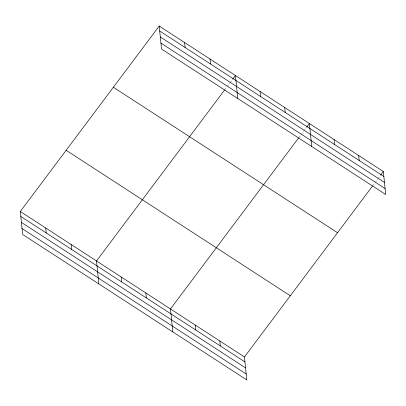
<?xml version="1.0" encoding="UTF-8"?>
<svg xmlns="http://www.w3.org/2000/svg" width="406" height="406" viewBox="0 0 406 406"><rect width="100%" height="100%" fill="white"/><g stroke="black" fill="none" stroke-linecap="round" stroke-linejoin="round"><path stroke-width="0.3" stroke-dasharray="2.03 1.52" d="M224.985 89.457L226.847 86.965M227.223 86.468L229.832 82.986M230.202 82.489L232.44 79.505M298.958 137.461L300.821 134.975M301.196 134.477L303.429 131.493M303.805 130.996L306.413 127.514M372.931 185.471L374.794 182.984M375.169 182.487L377.778 179.005M378.148 178.508L380.386 175.524"/><path stroke-width="0.61" d="M372.561 185.968L244.463 356.975L246.797 379.94L22.634 234.46L20.3 211.496L159.203 26.06L383.365 171.54L385.7 194.504L161.537 49.024L159.203 26.06M224.614 89.954L96.516 260.957L98.846 283.921M232.811 79.008L235.419 75.526L237.754 98.491M298.588 137.959L170.49 308.966L172.824 331.93M306.784 127.017L309.392 123.536L311.727 146.495M380.757 175.027L383.365 171.54M159.71 31.023L383.873 176.503M160.314 36.961L384.477 182.446M160.933 43.082L385.096 188.567M113.365 87.254L337.528 232.734M66.137 150.301L290.3 295.781M20.3 211.496L244.463 356.975M20.802 216.454L244.965 361.939M21.406 222.397L245.569 367.877M22.031 228.517L246.193 373.997M358.711 155.539L359.214 160.502M334.052 139.537L334.554 144.495M284.738 107.529L285.24 112.492M260.079 91.528L260.581 96.491M210.014 59.037L210.521 63.996M219.803 340.974L220.311 345.932M184.608 42.549L185.116 47.512M195.149 324.967L195.651 329.931M145.83 292.965L146.333 297.923M121.171 276.963L121.678 281.921M71.111 244.468L71.613 249.431M45.705 227.984L46.208 232.942"/></g></svg>
